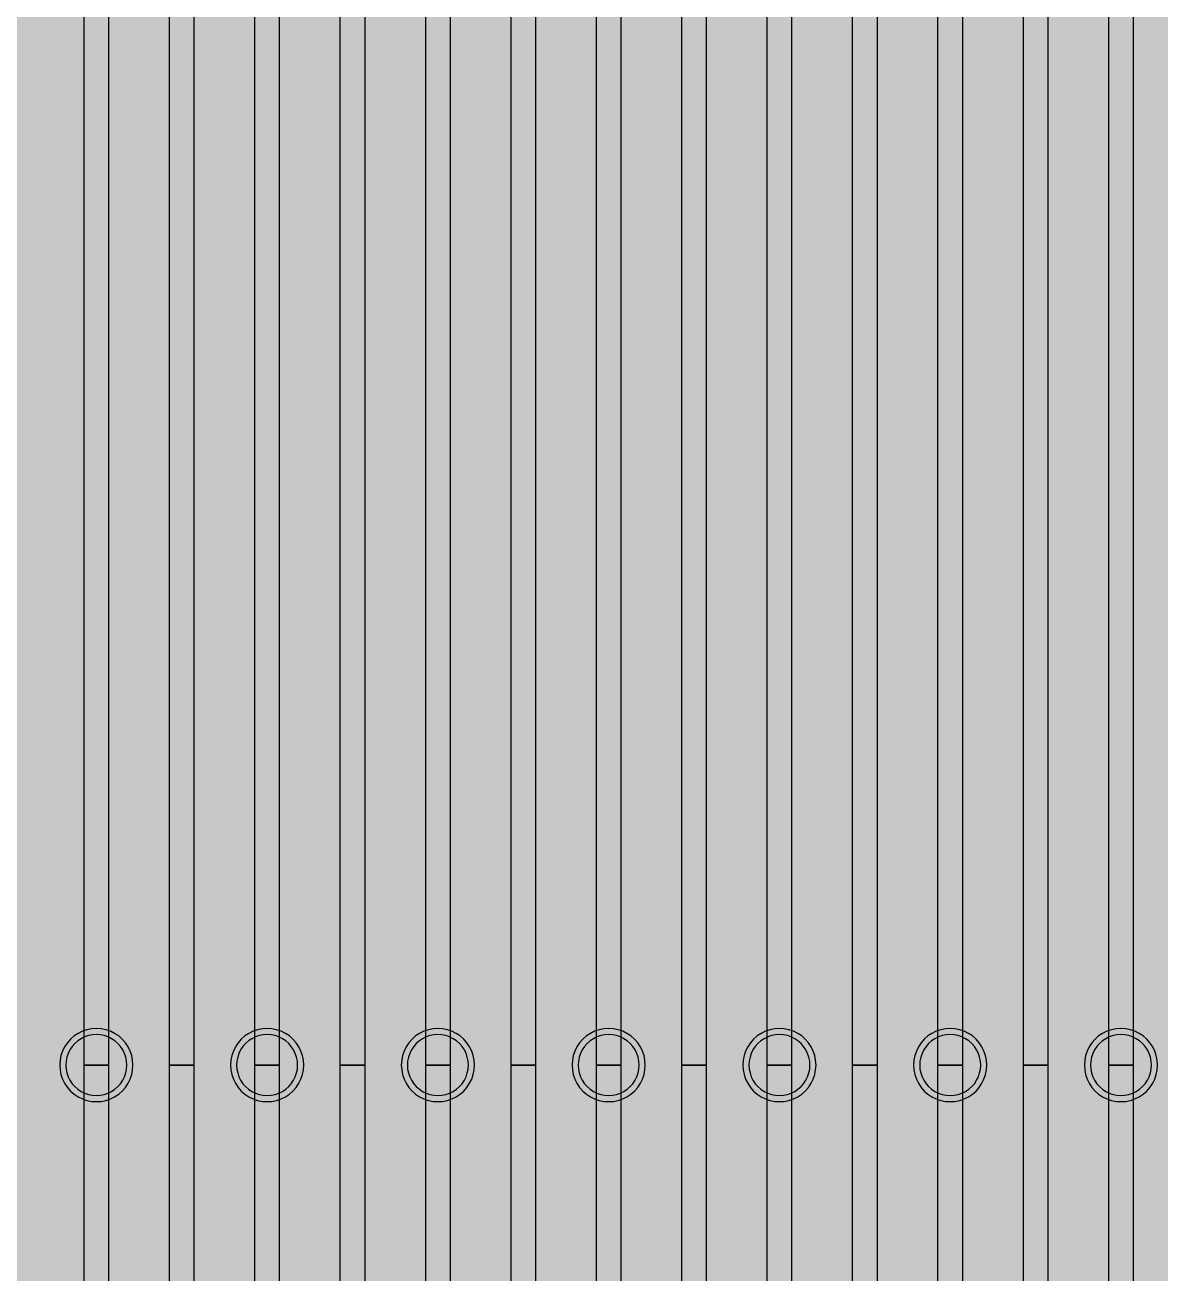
# Model space of a CAD drawing. Header units: metres. Extents: x -7231 to 10969, y -37556 to 1873.
# Drawn here: x 3693.6 to 3786.7, y -16649 to -16546.6 of the extents above; entities that cross this region are included whole.
import ezdxf

# ---------------------------------------------------------------- set-up
doc = ezdxf.new("R2010")
doc.units = ezdxf.units.M
for name, color, linetype in [('Metal1', 4, 'CONTINUOUS'), ('Metal2', 3, 'CONTINUOUS'), ('Polyimide', 7, 'CONTINUOUS')]:
    doc.layers.add(name, color=color, linetype=linetype)

msp = doc.modelspace()

# ---------------------------------------------------------------- hatches: boundary and pattern name
at = {"layer": 'Polyimide'}
msp.add_hatch(color=7, dxfattribs=at).paths.add_polyline_path([(4065.69, -468), (4066.67, -501.99), (4068.51, -535.99), (4071.41, -569.99), (4075.54, -603.99), (4081.04, -637.99), (4088.01, -671.99), (4096.52, -705.98), (4106.62, -739.98), (4118.33, -773.98), (4131.63, -807.98), (4146.49, -841.98), (4162.87, -875.98), (4180.68, -909.97), (4199.83, -943.97), (4220.22, -977.97), (4241.73, -1011.97), (4264.21, -1045.97), (4287.52, -1079.96), (4311.51, -1113.96), (4336.01, -1147.96), (4360.86, -1181.96), (4385.88, -1215.96), (4410.89, -1249.96), (4435.74, -1283.95), (4460.24, -1317.95), (4484.23, -1351.95), (4507.54, -1385.95), (4530.02, -1419.95), (4551.53, -1453.94), (4571.92, -1487.94), (4591.07, -1521.94), (4608.88, -1555.94), (4625.26, -1589.94), (4640.12, -1623.94), (4653.42, -1657.93), (4665.13, -1691.93), (4675.23, -1725.93), (4683.74, -1759.93), (4690.71, -1793.93), (4696.21, -1827.93), (4700.34, -1861.92), (4703.24, -1895.92), (4705.08, -1929.92), (4706.06, -1963.92), (4706.44, -1997.92), (4706.5, -2031.91), (4706.5, -4793.02), (4709.95, -4838.39), (4720.22, -4882.71), (4737.08, -4924.98), (4760.13, -4964.2), (4788.85, -4999.49), (4822.58, -5030.03), (4860.53, -5055.12), (4901.85, -5074.18), (4901.85, -5074.18), (4970.68, -5105.23), (5034.7, -5145.26), (5092.76, -5193.54), (5143.8, -5249.19), (5186.89, -5311.2), (5221.24, -5378.44), (5246.23, -5449.69), (5261.41, -5523.66), (5266.5, -5599), (5261.41, -5674.34), (5246.23, -5748.31), (5221.24, -5819.56), (5186.89, -5886.8), (5143.8, -5948.81), (5092.76, -6004.46), (5034.7, -6052.74), (4970.68, -6092.77), (4901.85, -6123.82), (4860.53, -6142.88), (4822.58, -6167.97), (4788.85, -6198.51), (4760.13, -6233.8), (4737.08, -6273.02), (4720.22, -6315.29), (4709.95, -6359.61), (4706.5, -6404.98), (4706.5, -9221.52), (4709.95, -9266.88), (4720.22, -9311.21), (4737.08, -9353.47), (4760.13, -9392.7), (4788.85, -9427.98), (4822.58, -9458.52), (4860.53, -9483.61), (4901.85, -9502.67), (4970.68, -9533.72), (5034.7, -9573.75), (5092.76, -9622.03), (5143.8, -9677.68), (5186.89, -9739.69), (5221.24, -9806.94), (5246.23, -9878.19), (5261.41, -9952.16), (5266.5, -10027.49), (5261.41, -10102.83), (5246.23, -10176.8), (5221.24, -10248.05), (5186.89, -10315.3), (5143.8, -10377.31), (5092.76, -10432.96), (5034.7, -10481.24), (4970.68, -10521.27), (4901.85, -10552.32), (4860.53, -10571.38), (4822.58, -10596.46), (4788.85, -10627), (4760.13, -10662.29), (4737.08, -10701.52), (4720.22, -10743.78), (4709.95, -10788.1), (4706.5, -10833.47), (4706.5, -13650.01), (4709.95, -13695.38), (4720.22, -13739.7), (4737.08, -13781.96), (4760.13, -13821.19), (4788.85, -13856.48), (4822.58, -13887.02), (4860.53, -13912.11), (4901.85, -13931.17), (4970.68, -13962.22), (5034.7, -14002.25), (5092.76, -14050.53), (5143.8, -14106.18), (5186.89, -14168.19), (5221.24, -14235.43), (5246.23, -14306.68), (5261.41, -14380.65), (5266.5, -14455.99), (5261.41, -14531.33), (5246.23, -14605.29), (5221.24, -14676.55), (5186.89, -14743.79), (5143.8, -14805.8), (5092.76, -14861.45), (5034.7, -14909.73), (4970.68, -14949.76), (4901.85, -14980.81), (4860.53, -14999.87), (4822.58, -15024.96), (4788.85, -15055.5), (4760.13, -15090.79), (4737.08, -15130.01), (4720.22, -15172.27), (4709.95, -15216.6), (4706.5, -15261.97), (4706.5, -15455.99), (4720.95, -15750.04), (4764.14, -16041.26), (4835.68, -16326.84), (4934.86, -16604.04), (5060.74, -16870.18), (5212.09, -17122.7), (5387.47, -17359.17), (5585.18, -17577.31), (5803.32, -17775.02), (6039.79, -17950.4), (6292.31, -18101.75), (6558.45, -18227.63), (6835.65, -18326.81), (7121.23, -18398.34), (7412.45, -18441.54), (7706.5, -18455.99), (9969.01, -18455.99), (10047.42, -18459.84), (10125.08, -18471.36), (10201.23, -18490.44), (10275.15, -18516.89), (10346.12, -18550.45), (10413.46, -18590.81), (10476.52, -18637.58), (10534.69, -18690.3), (10587.41, -18748.47), (10634.18, -18811.53), (10674.54, -18878.87), (10708.11, -18949.84), (10734.56, -19023.76), (10753.63, -19099.92), (10765.15, -19177.58), (10769.01, -19255.99), (10769.01, -20895.8), (10730.24, -20951.41), (10694.6, -21009.08), (10662.21, -21068.63), (10633.17, -21129.89), (10607.55, -21192.66), (10585.45, -21256.74), (10566.93, -21321.96), (10552.05, -21388.09), (10540.84, -21454.95), (10533.35, -21522.33), (10529.6, -21590.02), (10529.6, -21657.81), (10533.35, -21725.5), (10540.84, -21792.87), (10552.05, -21859.73), (10566.93, -21925.87), (10585.45, -21991.08), (10607.55, -22055.17), (10633.17, -22117.94), (10662.21, -22179.19), (10694.6, -22238.74), (10730.24, -22296.41), (10769.01, -22352.03), (10769.01, -32454.24), (10728.74, -32510.49), (10691.72, -32568.92), (10658.05, -32629.35), (10627.85, -32691.58), (10601.2, -32755.42), (10578.21, -32820.67), (10558.93, -32887.1), (10543.44, -32954.52), (10531.77, -33022.71), (10523.97, -33091.44), (10520.07, -33160.51), (10520.07, -33229.69), (10523.97, -33298.75), (10531.77, -33367.49), (10543.44, -33435.67), (10558.93, -33503.09), (10578.21, -33569.53), (10601.2, -33634.77), (10627.85, -33698.61), (10658.05, -33760.85), (10691.72, -33821.28), (10728.74, -33879.71), (10769.01, -33935.96), (10769.01, -36556), (10765.15, -36634.41), (10753.63, -36712.07), (10734.56, -36788.23), (10708.11, -36862.15), (10674.54, -36933.12), (10634.18, -37000.46), (10587.41, -37063.51), (10534.69, -37121.69), (10476.52, -37174.41), (10413.46, -37221.18), (10346.12, -37261.54), (10275.15, -37295.1), (10201.23, -37321.55), (10125.08, -37340.63), (10047.42, -37352.15), (9969.01, -37356), (-6231.01, -37356), (-6309.42, -37352.15), (-6387.08, -37340.63), (-6463.23, -37321.55), (-6537.15, -37295.1), (-6608.12, -37261.54), (-6675.46, -37221.18), (-6738.52, -37174.41), (-6796.69, -37121.69), (-6849.41, -37063.51), (-6896.18, -37000.46), (-6936.54, -36933.12), (-6970.11, -36862.15), (-6996.56, -36788.23), (-7015.63, -36712.07), (-7027.15, -36634.41), (-7031.01, -36556), (-7031.01, -33936), (-6990.74, -33879.75), (-6953.7, -33821.31), (-6920.03, -33760.88), (-6889.82, -33698.64), (-6863.18, -33634.8), (-6840.18, -33569.55), (-6820.9, -33503.11), (-6805.4, -33435.69), (-6793.74, -33367.49), (-6785.94, -33298.75), (-6782.03, -33229.68), (-6782.03, -33160.5), (-6785.94, -33091.43), (-6793.74, -33022.69), (-6805.4, -32954.5), (-6820.9, -32887.07), (-6840.18, -32820.63), (-6863.18, -32755.39), (-6889.82, -32691.54), (-6920.03, -32629.3), (-6953.7, -32568.87), (-6990.74, -32510.43), (-7031.01, -32454.18), (-7031.01, -22364.83), (-6990.74, -22308.58), (-6953.7, -22250.14), (-6920.03, -22189.71), (-6889.82, -22127.47), (-6863.18, -22063.62), (-6840.18, -21998.38), (-6820.9, -21931.94), (-6805.4, -21864.51), (-6793.74, -21796.32), (-6785.94, -21727.58), (-6782.03, -21658.51), (-6782.03, -21589.33), (-6785.94, -21520.26), (-6793.74, -21451.52), (-6805.4, -21383.32), (-6820.9, -21315.9), (-6840.18, -21249.46), (-6863.18, -21184.21), (-6889.82, -21120.37), (-6920.03, -21058.13), (-6953.7, -20997.7), (-6990.74, -20939.26), (-7031.01, -20883.01), (-7031.01, -19255.99), (-7027.15, -19177.58), (-7015.63, -19099.92), (-6996.56, -19023.76), (-6970.11, -18949.84), (-6936.54, -18878.87), (-6896.18, -18811.53), (-6849.41, -18748.47), (-6796.69, -18690.3), (-6738.52, -18637.58), (-6675.46, -18590.81), (-6608.12, -18550.45), (-6537.15, -18516.89), (-6463.23, -18490.44), (-6387.08, -18471.36), (-6309.42, -18459.84), (-6231.01, -18455.99), (-3968.5, -18455.99), (-3674.45, -18441.54), (-3383.23, -18398.34), (-3097.65, -18326.81), (-2820.45, -18227.63), (-2554.31, -18101.75), (-2301.79, -17950.4), (-2065.32, -17775.02), (-1847.18, -17577.31), (-1649.47, -17359.17), (-1474.09, -17122.7), (-1322.74, -16870.18), (-1196.86, -16604.04), (-1097.68, -16326.84), (-1026.14, -16041.26), (-982.95, -15750.04), (-968.5, -15455.99), (-968.5, -15261.97), (-971.95, -15216.6), (-982.22, -15172.27), (-999.08, -15130.01), (-1022.13, -15090.79), (-1050.85, -15055.5), (-1084.58, -15024.96), (-1122.53, -14999.87), (-1163.85, -14980.81), (-1232.68, -14949.76), (-1296.7, -14909.73), (-1354.76, -14861.45), (-1405.8, -14805.8), (-1448.89, -14743.79), (-1483.24, -14676.55), (-1508.23, -14605.29), (-1523.41, -14531.33), (-1528.5, -14455.99), (-1523.41, -14380.65), (-1508.23, -14306.68), (-1483.24, -14235.43), (-1448.89, -14168.19), (-1405.8, -14106.18), (-1354.76, -14050.53), (-1296.7, -14002.25), (-1232.68, -13962.22), (-1163.85, -13931.17), (-1122.53, -13912.11), (-1084.58, -13887.02), (-1050.85, -13856.48), (-1022.13, -13821.19), (-999.08, -13781.96), (-982.22, -13739.7), (-971.95, -13695.38), (-968.5, -13650.01), (-968.5, -12309.64), (-971.95, -12264.27), (-982.22, -12219.94), (-999.08, -12177.68), (-1022.13, -12138.46), (-1050.85, -12103.17), (-1084.58, -12072.63), (-1122.53, -12047.54), (-1163.85, -12028.48), (-1232.68, -11997.43), (-1296.7, -11957.4), (-1354.76, -11909.12), (-1405.8, -11853.47), (-1448.89, -11791.46), (-1483.24, -11724.22), (-1508.23, -11652.96), (-1523.41, -11579), (-1528.5, -11503.66), (-1523.41, -11428.32), (-1508.23, -11354.35), (-1483.24, -11283.1), (-1448.89, -11215.86), (-1405.8, -11153.85), (-1354.76, -11098.2), (-1296.7, -11049.92), (-1232.68, -11009.89), (-1163.85, -10978.84), (-1122.53, -10959.78), (-1084.58, -10934.69), (-1050.85, -10904.15), (-1022.13, -10868.86), (-999.08, -10829.63), (-982.22, -10787.37), (-971.95, -10743.05), (-968.5, -10697.68), (-968.5, -9357.31), (-971.95, -9311.94), (-982.22, -9267.62), (-999.08, -9225.35), (-1022.13, -9186.13), (-1050.85, -9150.84), (-1084.58, -9120.3), (-1122.53, -9095.21), (-1163.85, -9076.15), (-1163.85, -9076.15), (-1232.68, -9045.1), (-1296.7, -9005.07), (-1354.76, -8956.79), (-1405.8, -8901.14), (-1448.89, -8839.13), (-1483.24, -8771.89), (-1508.23, -8700.64), (-1523.41, -8626.67), (-1528.5, -8551.33), (-1523.41, -8475.99), (-1508.23, -8402.02), (-1483.24, -8330.77), (-1448.89, -8263.53), (-1405.8, -8201.52), (-1354.76, -8145.87), (-1296.7, -8097.59), (-1232.68, -8057.56), (-1163.85, -8026.51), (-1163.85, -8026.51), (-1122.53, -8007.45), (-1084.58, -7982.36), (-1050.85, -7951.82), (-1022.13, -7916.53), (-999.08, -7877.31), (-982.22, -7835.04), (-971.95, -7790.72), (-968.5, -7745.35), (-968.5, -6404.98), (-971.95, -6359.61), (-982.22, -6315.29), (-999.08, -6273.02), (-1022.13, -6233.8), (-1050.85, -6198.51), (-1084.58, -6167.97), (-1122.53, -6142.88), (-1163.85, -6123.82), (-1163.85, -6123.82), (-1232.68, -6092.77), (-1296.7, -6052.74), (-1354.76, -6004.46), (-1405.8, -5948.81), (-1448.89, -5886.8), (-1483.24, -5819.56), (-1508.23, -5748.31), (-1523.41, -5674.34), (-1528.5, -5599), (-1523.41, -5523.66), (-1508.23, -5449.69), (-1483.24, -5378.44), (-1448.89, -5311.2), (-1405.8, -5249.19), (-1354.76, -5193.54), (-1296.7, -5145.26), (-1232.68, -5105.23), (-1163.85, -5074.18), (-1163.85, -5074.18), (-1122.53, -5055.12), (-1084.58, -5030.03), (-1050.85, -4999.49), (-1022.13, -4964.2), (-999.08, -4924.98), (-982.22, -4882.71), (-971.95, -4838.39), (-968.5, -4793.02), (-968.5, -2031.91), (-968.44, -1997.92), (-968.06, -1963.92), (-967.05, -1929.92), (-965.18, -1895.92), (-962.22, -1861.92), (-958.01, -1827.93), (-952.41, -1793.93), (-945.31, -1759.93), (-936.64, -1725.93), (-926.35, -1691.93), (-914.43, -1657.93), (-900.88, -1623.94), (-885.74, -1589.94), (-869.05, -1555.94), (-850.91, -1521.94), (-831.4, -1487.94), (-810.63, -1453.94), (-788.72, -1419.95), (-765.82, -1385.95), (-742.07, -1351.95), (-717.63, -1317.95), (-692.67, -1283.95), (-667.36, -1249.96), (-641.88, -1215.96), (-616.39, -1181.96), (-591.08, -1147.96), (-566.12, -1113.96), (-541.68, -1079.96), (-517.93, -1045.97), (-495.03, -1011.97), (-473.12, -977.97), (-452.35, -943.97), (-432.84, -909.97), (-414.7, -875.98), (-398.01, -841.98), (-382.87, -807.98), (-369.32, -773.98), (-357.4, -739.98), (-347.11, -705.98), (-338.44, -671.99), (-331.34, -637.99), (-325.74, -603.99), (-321.53, -569.99), (-318.57, -535.99), (-316.7, -501.99), (-315.69, -468), (-315.31, -434), (-315.25, -400), (-315.25, 401), (-315.25, 451), (-315.25, 1644), (-270.25, 1644), (-270.03, 1637.13), (-269.35, 1630.29), (-268.23, 1623.52), (-266.67, 1616.82), (-264.68, 1610.25), (-262.26, 1603.82), (-259.42, 1597.56), (-256.18, 1591.5), (-252.55, 1585.67), (-248.55, 1580.08), (-244.19, 1574.77), (-239.5, 1569.75), (-234.48, 1565.06), (-229.17, 1560.7), (-223.58, 1556.7), (-217.75, 1553.07), (-211.69, 1549.83), (-205.43, 1546.99), (-199, 1544.57), (-192.43, 1542.58), (-185.73, 1541.02), (-178.96, 1539.9), (-172.12, 1539.22), (-165.25, 1539), (-158.38, 1539.22), (-151.54, 1539.9), (-144.77, 1541.02), (-138.07, 1542.58), (-131.5, 1544.57), (-125.07, 1546.99), (-118.81, 1549.83), (-112.75, 1553.07), (-106.92, 1556.7), (-101.33, 1560.7), (-96.02, 1565.06), (-91, 1569.75), (-86.31, 1574.77), (-81.95, 1580.08), (-77.95, 1585.67), (-74.32, 1591.5), (-71.08, 1597.56), (-68.24, 1603.82), (-65.82, 1610.25), (-63.83, 1616.82), (-62.27, 1623.52), (-61.15, 1630.29), (-60.47, 1637.13), (-60.25, 1644), (1853, 1644), (1853, 1573), (3815.25, 1573), (3815.46, 1579.54), (3816.11, 1586.05), (3817.17, 1592.51), (3818.66, 1598.88), (3820.56, 1605.14), (3822.86, 1611.27), (3825.56, 1617.23), (3828.65, 1623), (3832.1, 1628.56), (3835.91, 1633.88), (3840.07, 1638.93), (3844.54, 1643.71), (3849.32, 1648.18), (3854.37, 1652.34), (3859.69, 1656.15), (3865.25, 1659.6), (3871.02, 1662.69), (3876.98, 1665.39), (3883.11, 1667.69), (3889.37, 1669.59), (3895.74, 1671.08), (3902.2, 1672.14), (3908.71, 1672.79), (3915.25, 1673), (3921.79, 1672.79), (3928.3, 1672.14), (3934.76, 1671.08), (3941.13, 1669.59), (3947.39, 1667.69), (3953.52, 1665.39), (3959.48, 1662.69), (3965.25, 1659.6), (3970.81, 1656.15), (3976.13, 1652.34), (3981.18, 1648.18), (3985.96, 1643.71), (3990.43, 1638.93), (3994.59, 1633.88), (3998.4, 1628.56), (4001.85, 1623), (4004.94, 1617.23), (4007.64, 1611.27), (4009.94, 1605.14), (4011.84, 1598.88), (4013.33, 1592.51), (4014.39, 1586.05), (4015.04, 1579.54), (4015.25, 1573), (4065.25, 1573), (4065.25, 451), (4065.25, 401), (4065.25, -400), (4065.31, -434), (4065.69, -468)])

# ---------------------------------------------------------------- linework, layer by layer
at = {"layer": 'Metal1'}
for points in [[(3700.5, -2031.68), (3700.5, -16631.91), (3698.5, -16631.91), (3698.5, -2032.15)], [(3707.5, -2031.68), (3707.5, -16631.91), (3705.5, -16631.91), (3705.5, -2032.15)], [(3714.5, -2031.68), (3714.5, -16631.91), (3712.5, -16631.91), (3712.5, -2032.15)], [(3721.5, -2031.68), (3721.5, -16631.91), (3719.5, -16631.91), (3719.5, -2032.15)], [(3728.5, -2031.68), (3728.5, -16631.91), (3726.5, -16631.91), (3726.5, -2032.15)], [(3735.5, -2031.68), (3735.5, -16631.91), (3733.5, -16631.91), (3733.5, -2032.15)], [(3742.5, -2031.68), (3742.5, -16631.91), (3740.5, -16631.91), (3740.5, -2032.15)], [(3749.5, -2031.67), (3749.5, -16631.91), (3747.5, -16631.91), (3747.5, -2032.15)], [(3756.5, -2031.67), (3756.5, -16631.91), (3754.5, -16631.91), (3754.5, -2032.16)], [(3763.5, -2031.67), (3763.5, -16631.91), (3761.5, -16631.91), (3761.5, -2032.16)], [(3770.5, -2031.67), (3770.5, -16631.91), (3768.5, -16631.91), (3768.5, -2032.16)], [(3777.5, -2031.67), (3777.5, -16631.91), (3775.5, -16631.91), (3775.5, -2032.16)], [(3784.5, -2031.67), (3784.5, -16631.91), (3782.5, -16631.91), (3782.5, -2032.16)], [(3588.89, -17788.82), (3605.58, -17766.32), (3622.27, -17743.82), (3638.95, -17721.32), (3655.64, -17698.82), (3672.32, -17676.32), (3689.01, -17653.82), (3698.93, -17640.45), (3705.5, -17620.55), (3705.5, -16631.91), (3707.5, -16631.91), (3707.5, -17620.87), (3700.72, -17641.38), (3690.62, -17655.01), (3673.93, -17677.51), (3657.25, -17700.01), (3640.56, -17722.51), (3623.87, -17745.01), (3607.19, -17767.51), (3590.5, -17790.02)], [(3602.01, -17788.82), (3618.82, -17766.32), (3635.63, -17743.82), (3652.45, -17721.32), (3669.26, -17698.82), (3686.07, -17676.32), (3702.89, -17653.82), (3712.88, -17640.45), (3719.5, -17620.52), (3719.5, -16631.91), (3721.5, -16631.91), (3721.5, -17620.84), (3714.67, -17641.38), (3704.49, -17655.01), (3687.67, -17677.51), (3670.86, -17700.02), (3654.05, -17722.52), (3637.24, -17745.02), (3620.42, -17767.52), (3603.61, -17790.02)], [(3615.12, -17788.82), (3632.06, -17766.32), (3649, -17743.82), (3665.94, -17721.32), (3682.88, -17698.82), (3699.82, -17676.31), (3716.76, -17653.81), (3726.83, -17640.44), (3733.5, -17620.49), (3733.5, -16631.91), (3735.5, -16631.91), (3735.5, -17620.81), (3728.62, -17641.39), (3718.36, -17655.02), (3701.42, -17677.52), (3684.48, -17700.02), (3667.54, -17722.52), (3650.6, -17745.02), (3633.66, -17767.52), (3616.72, -17790.02)], [(3628.23, -17788.82), (3645.3, -17766.31), (3662.37, -17743.81), (3679.43, -17721.31), (3696.5, -17698.81), (3713.57, -17676.31), (3730.64, -17653.81), (3740.78, -17640.44), (3747.5, -17620.45), (3747.5, -16631.91), (3749.5, -16631.91), (3749.5, -17620.78), (3742.57, -17641.39), (3732.23, -17655.02), (3715.16, -17677.52), (3698.09, -17700.02), (3681.03, -17722.52), (3663.96, -17745.02), (3646.89, -17767.52), (3629.82, -17790.02)], [(3641.34, -17788.81), (3658.54, -17766.31), (3675.73, -17743.81), (3692.93, -17721.31), (3710.12, -17698.81), (3727.32, -17676.31), (3744.51, -17653.81), (3754.73, -17640.44), (3761.5, -17620.42), (3761.5, -16631.91), (3763.5, -16631.91), (3763.5, -17620.75), (3756.52, -17641.39), (3746.1, -17655.02), (3728.91, -17677.52), (3711.71, -17700.02), (3694.52, -17722.52), (3677.32, -17745.03), (3660.13, -17767.53), (3642.93, -17790.03)], [(3654.46, -17788.81), (3671.78, -17766.31), (3689.1, -17743.81), (3706.42, -17721.31), (3723.74, -17698.81), (3741.06, -17676.31), (3758.39, -17653.81), (3768.68, -17640.44), (3775.5, -17620.39), (3775.5, -16631.91), (3777.5, -16631.91), (3777.5, -17620.72), (3770.46, -17641.39), (3759.97, -17655.03), (3742.65, -17677.53), (3725.33, -17700.03), (3708.01, -17722.53), (3690.68, -17745.03), (3673.36, -17767.53), (3656.04, -17790.03)]]:
    msp.add_lwpolyline(points, dxfattribs=at)
for points in [[(3702.5, -16631.91), (3702.47, -16631.52), (3702.4, -16631.14), (3702.27, -16630.77), (3702.1, -16630.41), (3701.88, -16630.09), (3701.62, -16629.79), (3701.33, -16629.53), (3701, -16629.32), (3700.65, -16629.14), (3700.28, -16629.02), (3699.89, -16628.94), (3699.5, -16628.91), (3699.11, -16628.94), (3698.72, -16629.02), (3698.35, -16629.14), (3698, -16629.32), (3697.67, -16629.53), (3697.38, -16629.79), (3697.12, -16630.09), (3696.9, -16630.41), (3696.73, -16630.77), (3696.6, -16631.14), (3696.53, -16631.52), (3696.5, -16631.91), (3696.53, -16632.31), (3696.6, -16632.69), (3696.73, -16633.06), (3696.9, -16633.41), (3697.12, -16633.74), (3697.38, -16634.04), (3697.67, -16634.29), (3698, -16634.51), (3698.35, -16634.69), (3698.72, -16634.81), (3699.11, -16634.89), (3699.5, -16634.91), (3699.89, -16634.89), (3700.28, -16634.81), (3700.65, -16634.69), (3701, -16634.51), (3701.33, -16634.29), (3701.62, -16634.04), (3701.88, -16633.74), (3702.1, -16633.41), (3702.27, -16633.06), (3702.4, -16632.69), (3702.47, -16632.31), (3702.5, -16631.91)], [(3716.5, -16631.91), (3716.47, -16631.52), (3716.4, -16631.14), (3716.27, -16630.77), (3716.1, -16630.41), (3715.88, -16630.09), (3715.62, -16629.79), (3715.33, -16629.53), (3715, -16629.32), (3714.65, -16629.14), (3714.28, -16629.02), (3713.89, -16628.94), (3713.5, -16628.91), (3713.11, -16628.94), (3712.72, -16629.02), (3712.35, -16629.14), (3712, -16629.32), (3711.67, -16629.53), (3711.38, -16629.79), (3711.12, -16630.09), (3710.9, -16630.41), (3710.73, -16630.77), (3710.6, -16631.14), (3710.53, -16631.52), (3710.5, -16631.91), (3710.53, -16632.31), (3710.6, -16632.69), (3710.73, -16633.06), (3710.9, -16633.41), (3711.12, -16633.74), (3711.38, -16634.04), (3711.67, -16634.29), (3712, -16634.51), (3712.35, -16634.69), (3712.72, -16634.81), (3713.11, -16634.89), (3713.5, -16634.91), (3713.89, -16634.89), (3714.28, -16634.81), (3714.65, -16634.69), (3715, -16634.51), (3715.33, -16634.29), (3715.62, -16634.04), (3715.88, -16633.74), (3716.1, -16633.41), (3716.27, -16633.06), (3716.4, -16632.69), (3716.47, -16632.31), (3716.5, -16631.91)], [(3730.5, -16631.91), (3730.47, -16631.52), (3730.4, -16631.14), (3730.27, -16630.77), (3730.1, -16630.41), (3729.88, -16630.09), (3729.62, -16629.79), (3729.33, -16629.53), (3729, -16629.32), (3728.65, -16629.14), (3728.28, -16629.02), (3727.89, -16628.94), (3727.5, -16628.91), (3727.11, -16628.94), (3726.72, -16629.02), (3726.35, -16629.14), (3726, -16629.32), (3725.67, -16629.53), (3725.38, -16629.79), (3725.12, -16630.09), (3724.9, -16630.41), (3724.73, -16630.77), (3724.6, -16631.14), (3724.53, -16631.52), (3724.5, -16631.91), (3724.53, -16632.31), (3724.6, -16632.69), (3724.73, -16633.06), (3724.9, -16633.41), (3725.12, -16633.74), (3725.38, -16634.04), (3725.67, -16634.29), (3726, -16634.51), (3726.35, -16634.69), (3726.72, -16634.81), (3727.11, -16634.89), (3727.5, -16634.91), (3727.89, -16634.89), (3728.28, -16634.81), (3728.65, -16634.69), (3729, -16634.51), (3729.33, -16634.29), (3729.62, -16634.04), (3729.88, -16633.74), (3730.1, -16633.41), (3730.27, -16633.06), (3730.4, -16632.69), (3730.47, -16632.31), (3730.5, -16631.91)], [(3744.5, -16631.91), (3744.47, -16631.52), (3744.4, -16631.14), (3744.27, -16630.77), (3744.1, -16630.41), (3743.88, -16630.09), (3743.62, -16629.79), (3743.33, -16629.53), (3743, -16629.32), (3742.65, -16629.14), (3742.28, -16629.02), (3741.89, -16628.94), (3741.5, -16628.91), (3741.11, -16628.94), (3740.72, -16629.02), (3740.35, -16629.14), (3740, -16629.32), (3739.67, -16629.53), (3739.38, -16629.79), (3739.12, -16630.09), (3738.9, -16630.41), (3738.73, -16630.77), (3738.6, -16631.14), (3738.53, -16631.52), (3738.5, -16631.91), (3738.53, -16632.31), (3738.6, -16632.69), (3738.73, -16633.06), (3738.9, -16633.41), (3739.12, -16633.74), (3739.38, -16634.04), (3739.67, -16634.29), (3740, -16634.51), (3740.35, -16634.69), (3740.72, -16634.81), (3741.11, -16634.89), (3741.5, -16634.91), (3741.89, -16634.89), (3742.28, -16634.81), (3742.65, -16634.69), (3743, -16634.51), (3743.33, -16634.29), (3743.62, -16634.04), (3743.88, -16633.74), (3744.1, -16633.41), (3744.27, -16633.06), (3744.4, -16632.69), (3744.47, -16632.31), (3744.5, -16631.91)], [(3758.5, -16631.91), (3758.47, -16631.52), (3758.4, -16631.14), (3758.27, -16630.77), (3758.1, -16630.41), (3757.88, -16630.09), (3757.62, -16629.79), (3757.33, -16629.53), (3757, -16629.32), (3756.65, -16629.14), (3756.28, -16629.02), (3755.89, -16628.94), (3755.5, -16628.91), (3755.11, -16628.94), (3754.72, -16629.02), (3754.35, -16629.14), (3754, -16629.32), (3753.67, -16629.53), (3753.38, -16629.79), (3753.12, -16630.09), (3752.9, -16630.41), (3752.73, -16630.77), (3752.6, -16631.14), (3752.53, -16631.52), (3752.5, -16631.91), (3752.53, -16632.31), (3752.6, -16632.69), (3752.73, -16633.06), (3752.9, -16633.41), (3753.12, -16633.74), (3753.38, -16634.04), (3753.67, -16634.29), (3754, -16634.51), (3754.35, -16634.69), (3754.72, -16634.81), (3755.11, -16634.89), (3755.5, -16634.91), (3755.89, -16634.89), (3756.28, -16634.81), (3756.65, -16634.69), (3757, -16634.51), (3757.33, -16634.29), (3757.62, -16634.04), (3757.88, -16633.74), (3758.1, -16633.41), (3758.27, -16633.06), (3758.4, -16632.69), (3758.47, -16632.31), (3758.5, -16631.91)], [(3772.5, -16631.91), (3772.47, -16631.52), (3772.4, -16631.14), (3772.27, -16630.77), (3772.1, -16630.41), (3771.88, -16630.09), (3771.62, -16629.79), (3771.33, -16629.53), (3771, -16629.32), (3770.65, -16629.14), (3770.28, -16629.02), (3769.89, -16628.94), (3769.5, -16628.91), (3769.11, -16628.94), (3768.72, -16629.02), (3768.35, -16629.14), (3768, -16629.32), (3767.67, -16629.53), (3767.38, -16629.79), (3767.12, -16630.09), (3766.9, -16630.41), (3766.73, -16630.77), (3766.6, -16631.14), (3766.53, -16631.52), (3766.5, -16631.91), (3766.53, -16632.31), (3766.6, -16632.69), (3766.73, -16633.06), (3766.9, -16633.41), (3767.12, -16633.74), (3767.38, -16634.04), (3767.67, -16634.29), (3768, -16634.51), (3768.35, -16634.69), (3768.72, -16634.81), (3769.11, -16634.89), (3769.5, -16634.91), (3769.89, -16634.89), (3770.28, -16634.81), (3770.65, -16634.69), (3771, -16634.51), (3771.33, -16634.29), (3771.62, -16634.04), (3771.88, -16633.74), (3772.1, -16633.41), (3772.27, -16633.06), (3772.4, -16632.69), (3772.47, -16632.31), (3772.5, -16631.91)], [(3786.5, -16631.91), (3786.47, -16631.52), (3786.4, -16631.14), (3786.27, -16630.77), (3786.1, -16630.41), (3785.88, -16630.09), (3785.62, -16629.79), (3785.33, -16629.53), (3785, -16629.32), (3784.65, -16629.14), (3784.28, -16629.02), (3783.89, -16628.94), (3783.5, -16628.91), (3783.11, -16628.94), (3782.72, -16629.02), (3782.35, -16629.14), (3782, -16629.32), (3781.67, -16629.53), (3781.38, -16629.79), (3781.12, -16630.09), (3780.9, -16630.41), (3780.73, -16630.77), (3780.6, -16631.14), (3780.53, -16631.52), (3780.5, -16631.91), (3780.53, -16632.31), (3780.6, -16632.69), (3780.73, -16633.06), (3780.9, -16633.41), (3781.12, -16633.74), (3781.38, -16634.04), (3781.67, -16634.29), (3782, -16634.51), (3782.35, -16634.69), (3782.72, -16634.81), (3783.11, -16634.89), (3783.5, -16634.91), (3783.89, -16634.89), (3784.28, -16634.81), (3784.65, -16634.69), (3785, -16634.51), (3785.33, -16634.29), (3785.62, -16634.04), (3785.88, -16633.74), (3786.1, -16633.41), (3786.27, -16633.06), (3786.4, -16632.69), (3786.47, -16632.31), (3786.5, -16631.91)]]:
    msp.add_lwpolyline(points, close=True, dxfattribs=at)
at = {"layer": 'Metal2'}
for points in [[(3702.5, -16631.91), (3702.47, -16631.52), (3702.4, -16631.14), (3702.27, -16630.77), (3702.1, -16630.41), (3701.88, -16630.09), (3701.62, -16629.79), (3701.33, -16629.53), (3701, -16629.32), (3700.65, -16629.14), (3700.28, -16629.02), (3699.89, -16628.94), (3699.5, -16628.91), (3699.11, -16628.94), (3698.72, -16629.02), (3698.35, -16629.14), (3698, -16629.32), (3697.67, -16629.53), (3697.38, -16629.79), (3697.12, -16630.09), (3696.9, -16630.41), (3696.73, -16630.77), (3696.6, -16631.14), (3696.53, -16631.52), (3696.5, -16631.91), (3696.53, -16632.31), (3696.6, -16632.69), (3696.73, -16633.06), (3696.9, -16633.41), (3697.12, -16633.74), (3697.38, -16634.04), (3697.67, -16634.29), (3698, -16634.51), (3698.35, -16634.69), (3698.72, -16634.81), (3699.11, -16634.89), (3699.5, -16634.91), (3699.89, -16634.89), (3700.28, -16634.81), (3700.65, -16634.69), (3701, -16634.51), (3701.33, -16634.29), (3701.62, -16634.04), (3701.88, -16633.74), (3702.1, -16633.41), (3702.27, -16633.06), (3702.4, -16632.69), (3702.47, -16632.31), (3702.5, -16631.91)], [(3716.5, -16631.91), (3716.47, -16631.52), (3716.4, -16631.14), (3716.27, -16630.77), (3716.1, -16630.41), (3715.88, -16630.09), (3715.62, -16629.79), (3715.33, -16629.53), (3715, -16629.32), (3714.65, -16629.14), (3714.28, -16629.02), (3713.89, -16628.94), (3713.5, -16628.91), (3713.11, -16628.94), (3712.72, -16629.02), (3712.35, -16629.14), (3712, -16629.32), (3711.67, -16629.53), (3711.38, -16629.79), (3711.12, -16630.09), (3710.9, -16630.41), (3710.73, -16630.77), (3710.6, -16631.14), (3710.53, -16631.52), (3710.5, -16631.91), (3710.53, -16632.31), (3710.6, -16632.69), (3710.73, -16633.06), (3710.9, -16633.41), (3711.12, -16633.74), (3711.38, -16634.04), (3711.67, -16634.29), (3712, -16634.51), (3712.35, -16634.69), (3712.72, -16634.81), (3713.11, -16634.89), (3713.5, -16634.91), (3713.89, -16634.89), (3714.28, -16634.81), (3714.65, -16634.69), (3715, -16634.51), (3715.33, -16634.29), (3715.62, -16634.04), (3715.88, -16633.74), (3716.1, -16633.41), (3716.27, -16633.06), (3716.4, -16632.69), (3716.47, -16632.31), (3716.5, -16631.91)], [(3730.5, -16631.91), (3730.47, -16631.52), (3730.4, -16631.14), (3730.27, -16630.77), (3730.1, -16630.41), (3729.88, -16630.09), (3729.62, -16629.79), (3729.33, -16629.53), (3729, -16629.32), (3728.65, -16629.14), (3728.28, -16629.02), (3727.89, -16628.94), (3727.5, -16628.91), (3727.11, -16628.94), (3726.72, -16629.02), (3726.35, -16629.14), (3726, -16629.32), (3725.67, -16629.53), (3725.38, -16629.79), (3725.12, -16630.09), (3724.9, -16630.41), (3724.73, -16630.77), (3724.6, -16631.14), (3724.53, -16631.52), (3724.5, -16631.91), (3724.53, -16632.31), (3724.6, -16632.69), (3724.73, -16633.06), (3724.9, -16633.41), (3725.12, -16633.74), (3725.38, -16634.04), (3725.67, -16634.29), (3726, -16634.51), (3726.35, -16634.69), (3726.72, -16634.81), (3727.11, -16634.89), (3727.5, -16634.91), (3727.89, -16634.89), (3728.28, -16634.81), (3728.65, -16634.69), (3729, -16634.51), (3729.33, -16634.29), (3729.62, -16634.04), (3729.88, -16633.74), (3730.1, -16633.41), (3730.27, -16633.06), (3730.4, -16632.69), (3730.47, -16632.31), (3730.5, -16631.91)], [(3744.5, -16631.91), (3744.47, -16631.52), (3744.4, -16631.14), (3744.27, -16630.77), (3744.1, -16630.41), (3743.88, -16630.09), (3743.62, -16629.79), (3743.33, -16629.53), (3743, -16629.32), (3742.65, -16629.14), (3742.28, -16629.02), (3741.89, -16628.94), (3741.5, -16628.91), (3741.11, -16628.94), (3740.72, -16629.02), (3740.35, -16629.14), (3740, -16629.32), (3739.67, -16629.53), (3739.38, -16629.79), (3739.12, -16630.09), (3738.9, -16630.41), (3738.73, -16630.77), (3738.6, -16631.14), (3738.53, -16631.52), (3738.5, -16631.91), (3738.53, -16632.31), (3738.6, -16632.69), (3738.73, -16633.06), (3738.9, -16633.41), (3739.12, -16633.74), (3739.38, -16634.04), (3739.67, -16634.29), (3740, -16634.51), (3740.35, -16634.69), (3740.72, -16634.81), (3741.11, -16634.89), (3741.5, -16634.91), (3741.89, -16634.89), (3742.28, -16634.81), (3742.65, -16634.69), (3743, -16634.51), (3743.33, -16634.29), (3743.62, -16634.04), (3743.88, -16633.74), (3744.1, -16633.41), (3744.27, -16633.06), (3744.4, -16632.69), (3744.47, -16632.31), (3744.5, -16631.91)], [(3758.5, -16631.91), (3758.47, -16631.52), (3758.4, -16631.14), (3758.27, -16630.77), (3758.1, -16630.41), (3757.88, -16630.09), (3757.62, -16629.79), (3757.33, -16629.53), (3757, -16629.32), (3756.65, -16629.14), (3756.28, -16629.02), (3755.89, -16628.94), (3755.5, -16628.91), (3755.11, -16628.94), (3754.72, -16629.02), (3754.35, -16629.14), (3754, -16629.32), (3753.67, -16629.53), (3753.38, -16629.79), (3753.12, -16630.09), (3752.9, -16630.41), (3752.73, -16630.77), (3752.6, -16631.14), (3752.53, -16631.52), (3752.5, -16631.91), (3752.53, -16632.31), (3752.6, -16632.69), (3752.73, -16633.06), (3752.9, -16633.41), (3753.12, -16633.74), (3753.38, -16634.04), (3753.67, -16634.29), (3754, -16634.51), (3754.35, -16634.69), (3754.72, -16634.81), (3755.11, -16634.89), (3755.5, -16634.91), (3755.89, -16634.89), (3756.28, -16634.81), (3756.65, -16634.69), (3757, -16634.51), (3757.33, -16634.29), (3757.62, -16634.04), (3757.88, -16633.74), (3758.1, -16633.41), (3758.27, -16633.06), (3758.4, -16632.69), (3758.47, -16632.31), (3758.5, -16631.91)], [(3772.5, -16631.91), (3772.47, -16631.52), (3772.4, -16631.14), (3772.27, -16630.77), (3772.1, -16630.41), (3771.88, -16630.09), (3771.62, -16629.79), (3771.33, -16629.53), (3771, -16629.32), (3770.65, -16629.14), (3770.28, -16629.02), (3769.89, -16628.94), (3769.5, -16628.91), (3769.11, -16628.94), (3768.72, -16629.02), (3768.35, -16629.14), (3768, -16629.32), (3767.67, -16629.53), (3767.38, -16629.79), (3767.12, -16630.09), (3766.9, -16630.41), (3766.73, -16630.77), (3766.6, -16631.14), (3766.53, -16631.52), (3766.5, -16631.91), (3766.53, -16632.31), (3766.6, -16632.69), (3766.73, -16633.06), (3766.9, -16633.41), (3767.12, -16633.74), (3767.38, -16634.04), (3767.67, -16634.29), (3768, -16634.51), (3768.35, -16634.69), (3768.72, -16634.81), (3769.11, -16634.89), (3769.5, -16634.91), (3769.89, -16634.89), (3770.28, -16634.81), (3770.65, -16634.69), (3771, -16634.51), (3771.33, -16634.29), (3771.62, -16634.04), (3771.88, -16633.74), (3772.1, -16633.41), (3772.27, -16633.06), (3772.4, -16632.69), (3772.47, -16632.31), (3772.5, -16631.91)], [(3786.5, -16631.91), (3786.47, -16631.52), (3786.4, -16631.14), (3786.27, -16630.77), (3786.1, -16630.41), (3785.88, -16630.09), (3785.62, -16629.79), (3785.33, -16629.53), (3785, -16629.32), (3784.65, -16629.14), (3784.28, -16629.02), (3783.89, -16628.94), (3783.5, -16628.91), (3783.11, -16628.94), (3782.72, -16629.02), (3782.35, -16629.14), (3782, -16629.32), (3781.67, -16629.53), (3781.38, -16629.79), (3781.12, -16630.09), (3780.9, -16630.41), (3780.73, -16630.77), (3780.6, -16631.14), (3780.53, -16631.52), (3780.5, -16631.91), (3780.53, -16632.31), (3780.6, -16632.69), (3780.73, -16633.06), (3780.9, -16633.41), (3781.12, -16633.74), (3781.38, -16634.04), (3781.67, -16634.29), (3782, -16634.51), (3782.35, -16634.69), (3782.72, -16634.81), (3783.11, -16634.89), (3783.5, -16634.91), (3783.89, -16634.89), (3784.28, -16634.81), (3784.65, -16634.69), (3785, -16634.51), (3785.33, -16634.29), (3785.62, -16634.04), (3785.88, -16633.74), (3786.1, -16633.41), (3786.27, -16633.06), (3786.4, -16632.69), (3786.47, -16632.31), (3786.5, -16631.91)]]:
    msp.add_lwpolyline(points, close=True, dxfattribs=at)
for points in [[(3582.34, -17788.83), (3598.96, -17766.32), (3615.58, -17743.82), (3632.21, -17721.32), (3648.83, -17698.82), (3665.45, -17676.32), (3682.07, -17653.82), (3691.95, -17640.45), (3698.5, -17620.56), (3698.5, -16631.91), (3700.5, -16631.91), (3700.5, -17620.89), (3693.75, -17641.38), (3683.68, -17655.01), (3667.06, -17677.51), (3650.44, -17700.01), (3633.81, -17722.51), (3617.19, -17745.01), (3600.57, -17767.51), (3583.95, -17790.01)], [(3595.45, -17788.82), (3612.2, -17766.32), (3628.95, -17743.82), (3645.7, -17721.32), (3662.45, -17698.82), (3679.2, -17676.32), (3695.95, -17653.82), (3705.9, -17640.45), (3712.5, -17620.53), (3712.5, -16631.91), (3714.5, -16631.91), (3714.5, -17620.86), (3707.7, -17641.38), (3697.55, -17655.01), (3680.8, -17677.51), (3664.05, -17700.01), (3647.3, -17722.51), (3630.55, -17745.02), (3613.8, -17767.52), (3597.05, -17790.02)], [(3608.56, -17788.82), (3625.44, -17766.32), (3642.32, -17743.82), (3659.19, -17721.32), (3676.07, -17698.82), (3692.95, -17676.32), (3709.82, -17653.82), (3719.85, -17640.44), (3726.5, -17620.5), (3726.5, -16631.91), (3728.5, -16631.91), (3728.5, -17620.83), (3721.65, -17641.39), (3711.42, -17655.02), (3694.55, -17677.52), (3677.67, -17700.02), (3660.79, -17722.52), (3643.92, -17745.02), (3627.04, -17767.52), (3610.16, -17790.02)], [(3621.68, -17788.82), (3638.68, -17766.32), (3655.68, -17743.82), (3672.69, -17721.31), (3689.69, -17698.81), (3706.69, -17676.31), (3723.7, -17653.81), (3733.8, -17640.44), (3740.5, -17620.47), (3740.5, -16631.91), (3742.5, -16631.91), (3742.5, -17620.8), (3735.59, -17641.39), (3725.29, -17655.02), (3708.29, -17677.52), (3691.29, -17700.02), (3674.28, -17722.52), (3657.28, -17745.02), (3640.27, -17767.52), (3623.27, -17790.02)], [(3634.79, -17788.81), (3651.92, -17766.31), (3669.05, -17743.81), (3686.18, -17721.31), (3703.31, -17698.81), (3720.44, -17676.31), (3737.57, -17653.81), (3747.75, -17640.44), (3754.5, -17620.44), (3754.5, -16631.91), (3756.5, -16631.91), (3756.5, -17620.77), (3749.54, -17641.39), (3739.16, -17655.02), (3722.03, -17677.52), (3704.9, -17700.02), (3687.77, -17722.52), (3670.64, -17745.02), (3653.51, -17767.52), (3636.38, -17790.03)], [(3647.9, -17788.81), (3665.16, -17766.31), (3682.42, -17743.81), (3699.67, -17721.31), (3716.93, -17698.81), (3734.19, -17676.31), (3751.45, -17653.81), (3761.7, -17640.44), (3768.5, -17620.41), (3768.5, -16631.91), (3770.5, -16631.91), (3770.5, -17620.74), (3763.49, -17641.39), (3753.04, -17655.02), (3735.78, -17677.52), (3718.52, -17700.03), (3701.26, -17722.53), (3684, -17745.03), (3666.74, -17767.53), (3649.49, -17790.03)], [(3661.01, -17788.81), (3678.4, -17766.31), (3695.78, -17743.81), (3713.17, -17721.31), (3730.55, -17698.81), (3747.94, -17676.3), (3765.32, -17653.8), (3775.65, -17640.43), (3782.5, -17620.37), (3782.5, -16631.91), (3784.5, -16631.91), (3784.5, -17620.71), (3777.44, -17641.4), (3766.91, -17655.03), (3749.52, -17677.53), (3732.14, -17700.03), (3714.75, -17722.53), (3697.36, -17745.03), (3679.98, -17767.53), (3662.59, -17790.03)]]:
    msp.add_lwpolyline(points, dxfattribs=at)
at = {"layer": 'Via'}
for points in [[(3702, -16631.91), (3701.98, -16631.59), (3701.91, -16631.27), (3701.81, -16630.96), (3701.67, -16630.66), (3701.48, -16630.39), (3701.27, -16630.15), (3701.02, -16629.93), (3700.75, -16629.75), (3700.46, -16629.6), (3700.15, -16629.5), (3699.83, -16629.44), (3699.5, -16629.41), (3699.17, -16629.44), (3698.85, -16629.5), (3698.54, -16629.6), (3698.25, -16629.75), (3697.98, -16629.93), (3697.73, -16630.15), (3697.52, -16630.39), (3697.33, -16630.66), (3697.19, -16630.96), (3697.09, -16631.27), (3697.02, -16631.59), (3697, -16631.91), (3697.02, -16632.24), (3697.09, -16632.56), (3697.19, -16632.87), (3697.33, -16633.16), (3697.52, -16633.44), (3697.73, -16633.68), (3697.98, -16633.9), (3698.25, -16634.08), (3698.54, -16634.22), (3698.85, -16634.33), (3699.17, -16634.39), (3699.5, -16634.41), (3699.83, -16634.39), (3700.15, -16634.33), (3700.46, -16634.22), (3700.75, -16634.08), (3701.02, -16633.9), (3701.27, -16633.68), (3701.48, -16633.44), (3701.67, -16633.16), (3701.81, -16632.87), (3701.91, -16632.56), (3701.98, -16632.24), (3702, -16631.91)], [(3716, -16631.91), (3715.98, -16631.59), (3715.91, -16631.27), (3715.81, -16630.96), (3715.67, -16630.66), (3715.48, -16630.39), (3715.27, -16630.15), (3715.02, -16629.93), (3714.75, -16629.75), (3714.46, -16629.6), (3714.15, -16629.5), (3713.83, -16629.44), (3713.5, -16629.41), (3713.17, -16629.44), (3712.85, -16629.5), (3712.54, -16629.6), (3712.25, -16629.75), (3711.98, -16629.93), (3711.73, -16630.15), (3711.52, -16630.39), (3711.33, -16630.66), (3711.19, -16630.96), (3711.09, -16631.27), (3711.02, -16631.59), (3711, -16631.91), (3711.02, -16632.24), (3711.09, -16632.56), (3711.19, -16632.87), (3711.33, -16633.16), (3711.52, -16633.44), (3711.73, -16633.68), (3711.98, -16633.9), (3712.25, -16634.08), (3712.54, -16634.22), (3712.85, -16634.33), (3713.17, -16634.39), (3713.5, -16634.41), (3713.83, -16634.39), (3714.15, -16634.33), (3714.46, -16634.22), (3714.75, -16634.08), (3715.02, -16633.9), (3715.27, -16633.68), (3715.48, -16633.44), (3715.67, -16633.16), (3715.81, -16632.87), (3715.91, -16632.56), (3715.98, -16632.24), (3716, -16631.91)], [(3730, -16631.91), (3729.98, -16631.59), (3729.91, -16631.27), (3729.81, -16630.96), (3729.67, -16630.66), (3729.48, -16630.39), (3729.27, -16630.15), (3729.02, -16629.93), (3728.75, -16629.75), (3728.46, -16629.6), (3728.15, -16629.5), (3727.83, -16629.44), (3727.5, -16629.41), (3727.17, -16629.44), (3726.85, -16629.5), (3726.54, -16629.6), (3726.25, -16629.75), (3725.98, -16629.93), (3725.73, -16630.15), (3725.52, -16630.39), (3725.33, -16630.66), (3725.19, -16630.96), (3725.09, -16631.27), (3725.02, -16631.59), (3725, -16631.91), (3725.02, -16632.24), (3725.09, -16632.56), (3725.19, -16632.87), (3725.33, -16633.16), (3725.52, -16633.44), (3725.73, -16633.68), (3725.98, -16633.9), (3726.25, -16634.08), (3726.54, -16634.22), (3726.85, -16634.33), (3727.17, -16634.39), (3727.5, -16634.41), (3727.83, -16634.39), (3728.15, -16634.33), (3728.46, -16634.22), (3728.75, -16634.08), (3729.02, -16633.9), (3729.27, -16633.68), (3729.48, -16633.44), (3729.67, -16633.16), (3729.81, -16632.87), (3729.91, -16632.56), (3729.98, -16632.24), (3730, -16631.91)], [(3744, -16631.91), (3743.98, -16631.59), (3743.91, -16631.27), (3743.81, -16630.96), (3743.67, -16630.66), (3743.48, -16630.39), (3743.27, -16630.15), (3743.02, -16629.93), (3742.75, -16629.75), (3742.46, -16629.6), (3742.15, -16629.5), (3741.83, -16629.44), (3741.5, -16629.41), (3741.17, -16629.44), (3740.85, -16629.5), (3740.54, -16629.6), (3740.25, -16629.75), (3739.98, -16629.93), (3739.73, -16630.15), (3739.52, -16630.39), (3739.33, -16630.66), (3739.19, -16630.96), (3739.09, -16631.27), (3739.02, -16631.59), (3739, -16631.91), (3739.02, -16632.24), (3739.09, -16632.56), (3739.19, -16632.87), (3739.33, -16633.16), (3739.52, -16633.44), (3739.73, -16633.68), (3739.98, -16633.9), (3740.25, -16634.08), (3740.54, -16634.22), (3740.85, -16634.33), (3741.17, -16634.39), (3741.5, -16634.41), (3741.83, -16634.39), (3742.15, -16634.33), (3742.46, -16634.22), (3742.75, -16634.08), (3743.02, -16633.9), (3743.27, -16633.68), (3743.48, -16633.44), (3743.67, -16633.16), (3743.81, -16632.87), (3743.91, -16632.56), (3743.98, -16632.24), (3744, -16631.91)], [(3758, -16631.91), (3757.98, -16631.59), (3757.91, -16631.27), (3757.81, -16630.96), (3757.67, -16630.66), (3757.48, -16630.39), (3757.27, -16630.15), (3757.02, -16629.93), (3756.75, -16629.75), (3756.46, -16629.6), (3756.15, -16629.5), (3755.83, -16629.44), (3755.5, -16629.41), (3755.17, -16629.44), (3754.85, -16629.5), (3754.54, -16629.6), (3754.25, -16629.75), (3753.98, -16629.93), (3753.73, -16630.15), (3753.52, -16630.39), (3753.33, -16630.66), (3753.19, -16630.96), (3753.09, -16631.27), (3753.02, -16631.59), (3753, -16631.91), (3753.02, -16632.24), (3753.09, -16632.56), (3753.19, -16632.87), (3753.33, -16633.16), (3753.52, -16633.44), (3753.73, -16633.68), (3753.98, -16633.9), (3754.25, -16634.08), (3754.54, -16634.22), (3754.85, -16634.33), (3755.17, -16634.39), (3755.5, -16634.41), (3755.83, -16634.39), (3756.15, -16634.33), (3756.46, -16634.22), (3756.75, -16634.08), (3757.02, -16633.9), (3757.27, -16633.68), (3757.48, -16633.44), (3757.67, -16633.16), (3757.81, -16632.87), (3757.91, -16632.56), (3757.98, -16632.24), (3758, -16631.91)], [(3772, -16631.91), (3771.98, -16631.59), (3771.91, -16631.27), (3771.81, -16630.96), (3771.67, -16630.66), (3771.48, -16630.39), (3771.27, -16630.15), (3771.02, -16629.93), (3770.75, -16629.75), (3770.46, -16629.6), (3770.15, -16629.5), (3769.83, -16629.44), (3769.5, -16629.41), (3769.17, -16629.44), (3768.85, -16629.5), (3768.54, -16629.6), (3768.25, -16629.75), (3767.98, -16629.93), (3767.73, -16630.15), (3767.52, -16630.39), (3767.33, -16630.66), (3767.19, -16630.96), (3767.09, -16631.27), (3767.02, -16631.59), (3767, -16631.91), (3767.02, -16632.24), (3767.09, -16632.56), (3767.19, -16632.87), (3767.33, -16633.16), (3767.52, -16633.44), (3767.73, -16633.68), (3767.98, -16633.9), (3768.25, -16634.08), (3768.54, -16634.22), (3768.85, -16634.33), (3769.17, -16634.39), (3769.5, -16634.41), (3769.83, -16634.39), (3770.15, -16634.33), (3770.46, -16634.22), (3770.75, -16634.08), (3771.02, -16633.9), (3771.27, -16633.68), (3771.48, -16633.44), (3771.67, -16633.16), (3771.81, -16632.87), (3771.91, -16632.56), (3771.98, -16632.24), (3772, -16631.91)], [(3786, -16631.91), (3785.98, -16631.59), (3785.91, -16631.27), (3785.81, -16630.96), (3785.67, -16630.66), (3785.48, -16630.39), (3785.27, -16630.15), (3785.02, -16629.93), (3784.75, -16629.75), (3784.46, -16629.6), (3784.15, -16629.5), (3783.83, -16629.44), (3783.5, -16629.41), (3783.17, -16629.44), (3782.85, -16629.5), (3782.54, -16629.6), (3782.25, -16629.75), (3781.98, -16629.93), (3781.73, -16630.15), (3781.52, -16630.39), (3781.33, -16630.66), (3781.19, -16630.96), (3781.09, -16631.27), (3781.02, -16631.59), (3781, -16631.91), (3781.02, -16632.24), (3781.09, -16632.56), (3781.19, -16632.87), (3781.33, -16633.16), (3781.52, -16633.44), (3781.73, -16633.68), (3781.98, -16633.9), (3782.25, -16634.08), (3782.54, -16634.22), (3782.85, -16634.33), (3783.17, -16634.39), (3783.5, -16634.41), (3783.83, -16634.39), (3784.15, -16634.33), (3784.46, -16634.22), (3784.75, -16634.08), (3785.02, -16633.9), (3785.27, -16633.68), (3785.48, -16633.44), (3785.67, -16633.16), (3785.81, -16632.87), (3785.91, -16632.56), (3785.98, -16632.24), (3786, -16631.91)]]:
    msp.add_lwpolyline(points, close=True, dxfattribs=at)

doc.saveas('drawing.dxf')
